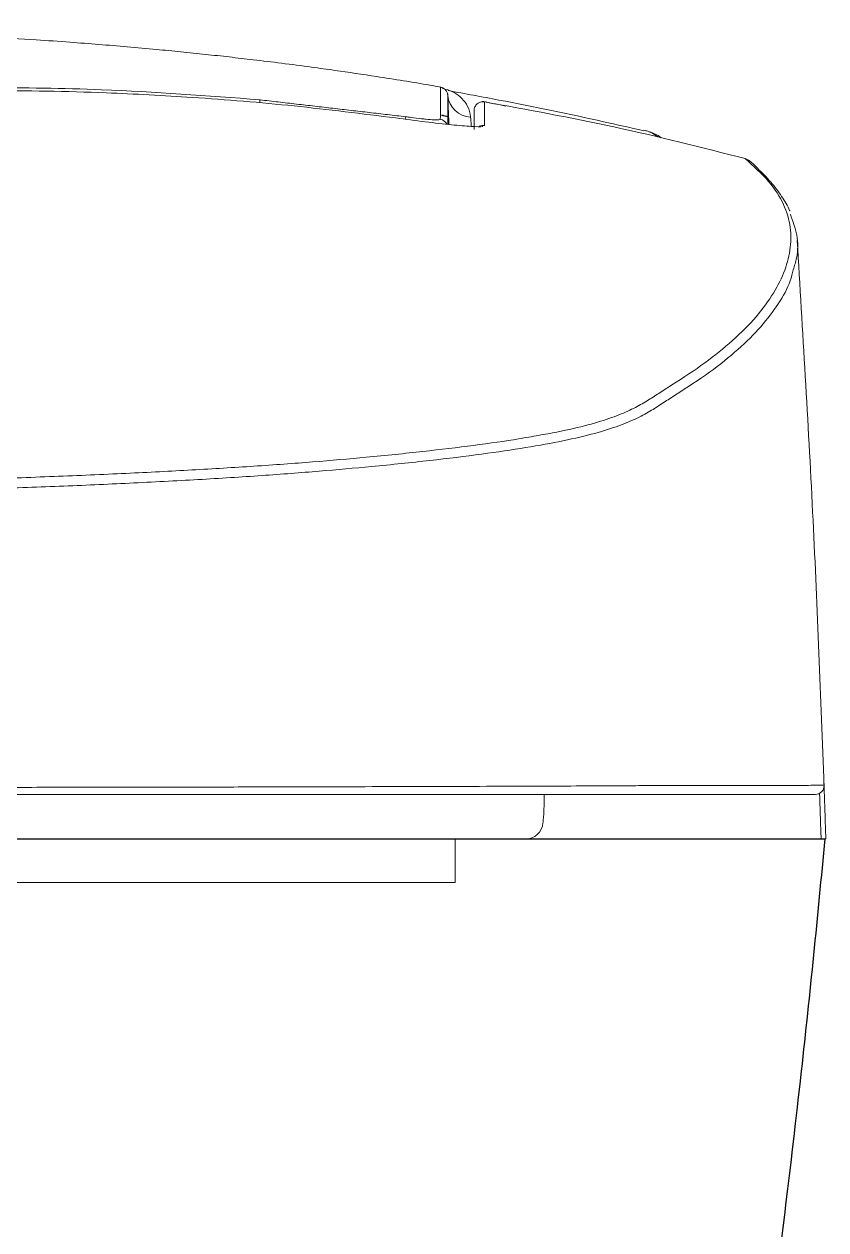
# Model space of a CAD drawing. Extents: x 3571 to 9666, y -561 to 1991.
# Drawn here: x 5236.3 to 5326.9, y 146.2 to 282.5 of the extents above; entities that cross this region are included whole.
import ezdxf

# ---------------------------------------------------------------- set-up
doc = ezdxf.new("R2010")
doc.units = 0
doc.header["$LTSCALE"] = 20
doc.header["$MEASUREMENT"] = 0
doc.layers.get('0').update_dxf_attribs({"linetype": 'CONTINUOUS'})
doc.layers.add('00_COMPONENTS', color=7, linetype='CONTINUOUS')
doc.layers.add('1', color=7, linetype='CONTINUOUS')

msp = doc.modelspace()

# ---------------------------------------------------------------- linework, layer by layer
at = {"color": 7, "linetype": 'Continuous', "lineweight": 15}
for p, q in [((5287.14, 271.42), (5287.14, 271.13)), ((5287.14, 270.95), (5287.14, 270.62)), ((5223.26, 190.37), (5249.57, 190.37)), ((5249.57, 190.37), (5262.86, 190.37)), ((5262.86, 190.37), (5283.9, 190.37)), ((5283.9, 190.37), (5292.94, 190.37)), ((5284.99, 190.37), (5284.99, 189.46)), ((5247.64, 185.46), (5231.71, 185.46)), ((5247.64, 185.46), (5231.71, 185.46)), ((5249.63, 185.46), (5247.64, 185.46)), ((5249.63, 185.46), (5247.64, 185.46))]:
    msp.add_line(p, q, dxfattribs=at)
msp.add_line((5208.64, 190.41), (5326.83, 190.41))
at = {"color": 7, "linetype": 'Continuous', "lineweight": 15, "flags": 128}
msp.add_lwpolyline([(5262.91, 273.63), (5262.92, 273.73), (5262.92, 273.83), (5262.93, 273.91), (5262.94, 273.96), (5262.94, 273.98)], dxfattribs=at)
at = {"color": 7, "linetype": 'Continuous', "lineweight": 15}
for centre, radius, start, end in [((5286.9, 274.75), 2.74, 185.5578, 266.9558), ((5281.18, 271.52), 1.85, 162.6265, 171.543), ((5283.17, 270.78), 1, 26.103, 81.4097), ((5288.14, 270.08), 1, 80.5212, 114.9383), ((5325.72, 196.41), 1, 270, 1.954), ((5292.94, 192.37), 2, 270, 355)]:
    msp.add_arc(centre, radius, start, end, dxfattribs=at)
for points, knots in [([(5283.36, 275.43), (5282.95, 275.5), (5280.57, 275.92), (5276.55, 276.56), (5272.07, 277.22), (5268.51, 277.72), (5265.43, 278.12), (5262.31, 278.5), (5259.48, 278.83), (5256.76, 279.13), (5254, 279.42), (5251.03, 279.7), (5247.95, 279.98), (5244.69, 280.25), (5241.25, 280.52), (5235.38, 280.93), (5227.3, 281.39), (5217.3, 281.81), (5207.84, 282.09), (5200.53, 282.23), (5195.14, 282.29), (5191.16, 282.32), (5186.41, 282.36), (5180.74, 282.39), (5174.16, 282.43), (5166.64, 282.46), (5158.21, 282.5), (5148.84, 282.52), (5138.55, 282.54), (5131.38, 282.55), (5127.64, 282.55)], [0, 0, 0, 0, 0.007942, 0.047278, 0.078077, 0.09541, 0.117873, 0.138922, 0.157097, 0.174981, 0.193535, 0.211422, 0.233444, 0.254725, 0.276456, 0.30182, 0.371991, 0.43612, 0.496896, 0.553414, 0.574736, 0.598799, 0.628672, 0.664319, 0.705767, 0.753009, 0.806051, 0.864895, 0.929545, 1, 1, 1, 1]), ([(5231.88, 275.38), (5236.26, 275.34), (5246.63, 275.24), (5256.97, 274.44), (5262.94, 273.98)], [0, 0, 0, 0, 0.422709, 1, 1, 1, 1]), ([(5278.28, 271.93), (5274.46, 272.41), (5266.81, 273.37), (5255.88, 274.27), (5244.3, 274.88), (5236.56, 275.03), (5232.08, 275.03), (5232.08, 275.03)], [0, 0, 0, 0, 0.249434, 0.498868, 0.709758, 0.999999, 1, 1, 1, 1]), ([(5283.32, 271.77), (5283.33, 272.24), (5283.33, 273.18), (5283.33, 274.47), (5283.33, 275.29), (5283.34, 275.34), (5283.34, 275.36)], [0, 0, 0, 0, 0.266633, 0.533274, 0.800167, 1, 1, 1, 1]), ([(5284.12, 274.74), (5284.12, 274.74), (5284.12, 274.76), (5284.08, 274.86), (5283.97, 275.05), (5283.76, 275.26), (5283.53, 275.39), (5283.38, 275.4), (5283.35, 275.4)], [0, 0, 0, 0, 0.011685, 0.240434, 0.434276, 0.666372, 0.929552, 1, 1, 1, 1]), ([(5283.58, 275.25), (5283.66, 275.24), (5284.48, 275.1), (5285.55, 274.49), (5286.46, 273.27), (5286.72, 272.48), (5286.75, 272.03), (5286.75, 272.02)], [0, 0, 0, 0, 0.05726, 0.534701, 0.760403, 0.991516, 1, 1, 1, 1]), ([(5284.16, 274.6), (5284.16, 274.6), (5284.16, 274.62), (5284.14, 274.7), (5284.12, 274.74)], [0, 0, 0, 0, 0.4287616, 1, 1, 1, 1]), ([(5284.17, 274.48), (5284.17, 274.49), (5284.17, 274.54), (5284.15, 274.56), (5284.13, 274.59)], [0, 0, 0, 0, 0.098963, 1, 1, 1, 1]), ([(5284.29, 271.19), (5284.26, 272), (5284.22, 273.22), (5284.18, 274.17), (5284.17, 274.48)], [0, 0, 0, 0, 0.662668, 1, 1, 1, 1]), ([(5284.17, 274.46), (5284.17, 274.4), (5284.17, 274.28), (5284.17, 273.48), (5284.17, 272.35), (5284.17, 271.54), (5284.17, 271.21)], [0, 0, 0, 0, 0.2392086, 0.499042, 0.7902874, 1, 1, 1, 1]), ([(5306.31, 270.49), (5304.81, 270.83), (5299.37, 272.07), (5292.01, 273.61), (5286.13, 274.67), (5284.22, 275.02)], [0, 0, 0, 0, 0.205624, 0.741545, 1, 1, 1, 1]), ([(5288.31, 273.75), (5288.24, 273.76), (5288.1, 273.78), (5287.88, 273.74), (5287.68, 273.66), (5287.49, 273.54), (5287.34, 273.38), (5287.23, 273.19), (5287.16, 272.99), (5287.15, 272.84), (5287.14, 272.77)], [0, 0, 0, 0, 0.124997, 0.249998, 0.374999, 0.499999, 0.625, 0.75, 0.875002, 1, 1, 1, 1]), ([(5288.31, 273.75), (5288.31, 273.72), (5288.31, 273.58), (5288.31, 272.86), (5288.31, 271.91), (5288.31, 271.15), (5288.31, 271.06)], [0, 0, 0, 0, 0.043576, 0.2178821, 0.9151174, 1, 1, 1, 1]), ([(5317.81, 267.33), (5312.87, 268.59), (5303.11, 271.06), (5293.2, 272.87), (5288.31, 273.75)], [0, 0, 0, 0, 0.506813, 1, 1, 1, 1]), ([(5288.13, 270.99), (5288.11, 270.98), (5287.99, 270.92), (5286.92, 270.95), (5284.7, 271.14), (5281.67, 271.48), (5279.41, 271.78), (5278.28, 271.93)], [0, 0, 0, 0, 0.037283, 0.274704, 0.51511, 0.757528, 1, 1, 1, 1]), ([(5279.42, 272.07), (5279.61, 272.04), (5280.22, 271.96), (5281.01, 271.86), (5281.91, 271.77), (5282.66, 271.71), (5283.22, 271.7), (5283.29, 271.75), (5283.32, 271.77)], [0, 0, 0, 0, 0.088936, 0.294885, 0.384871, 0.593716, 0.801801, 1, 1, 1, 1]), ([(5283.62, 272.2), (5283.62, 272.2), (5283.57, 272.21), (5283.52, 272.22), (5283.48, 272.23)], [0, 0, 0, 0, 0.065025, 1, 1, 1, 1]), ([(5286.75, 272.02), (5286.77, 271.75), (5286.8, 271.44), (5286.83, 271.03), (5286.83, 270.97)], [0, 0, 0, 0, 0.850964, 1, 1, 1, 1]), ([(5287.14, 270.97), (5287.14, 271.15), (5287.14, 271.83), (5287.14, 272.37), (5287.14, 272.77)], [0, 0, 0, 0, 0.275399, 1, 1, 1, 1]), ([(5308.28, 269.69), (5308.27, 269.7), (5307.87, 270.03), (5307.21, 270.34), (5306.54, 270.49), (5306.32, 270.54)], [0, 0, 0, 0, 0.013904, 0.683724, 1, 1, 1, 1]), ([(5307.93, 269.78), (5307.7, 269.95), (5307.18, 270.34), (5306.64, 270.47), (5306.32, 270.54)], [0, 0, 0, 0, 0.429152, 1, 1, 1, 1]), ([(5294.43, 236.03), (5295.14, 236.15), (5297.35, 236.54), (5300.13, 237.21), (5302.81, 238.03), (5304.81, 238.87), (5306.39, 239.72), (5307.7, 240.57), (5309.9, 241.97), (5312.92, 243.92), (5316.15, 246.48), (5318.85, 249.11), (5320.87, 251.77), (5322.25, 254.39), (5322.97, 256.98), (5323.02, 259.56), (5322.26, 262.16), (5320.65, 264.75), (5318.76, 266.47), (5317.81, 267.33)], [0, 0, 0, 0, 0.012487, 0.039461, 0.066458, 0.093551, 0.120724, 0.147911, 0.175011, 0.25491, 0.33481, 0.420656, 0.506502, 0.588579, 0.670662, 0.752737, 0.835155, 0.917586, 1, 1, 1, 1]), ([(5318.14, 267.16), (5318.12, 267.18), (5318.03, 267.26), (5317.91, 267.3), (5317.81, 267.33)], [0, 0, 0, 0, 0.1776977, 1, 1, 1, 1]), ([(5322.84, 261.39), (5322.84, 261.41), (5322.63, 261.98), (5321.94, 263.07), (5320.75, 264.7), (5319.52, 265.9), (5318.73, 266.75), (5318.27, 267.08), (5318.14, 267.17)], [0, 0, 0, 0, 0.009535, 0.284427, 0.563252, 0.847104, 0.956265, 1, 1, 1, 1]), ([(5322.91, 261.05), (5323.19, 260.26), (5323.79, 258.61), (5323.78, 256.52), (5323.37, 255.21), (5323.24, 254.77)], [0, 0, 0, 0, 0.374555, 0.788203, 1, 1, 1, 1]), ([(5326.69, 197.31), (5326.31, 207.33), (5325.53, 227.59), (5324.3, 247.83), (5323.68, 258.07)], [0, 0, 0, 0, 0.49442, 1, 1, 1, 1]), ([(5323.24, 254.77), (5323.13, 254.35), (5322.82, 253.06), (5321.61, 250.91), (5319.68, 248.32), (5317.07, 245.75), (5313.89, 243.17), (5310.8, 241.18), (5308.57, 239.74), (5307.24, 238.86), (5305.66, 237.99), (5303.63, 237.12), (5300.93, 236.25), (5297.43, 235.43), (5293.09, 234.64), (5288.07, 233.9), (5282.24, 233.18), (5276.07, 232.54), (5269.71, 231.97), (5263.16, 231.47), (5255.99, 231.02), (5248.32, 230.62), (5240.29, 230.26), (5231.87, 229.96), (5223.06, 229.72), (5212.32, 229.5), (5199.81, 229.32), (5185.6, 229.16), (5168.84, 229.01), (5149.52, 228.89), (5134.94, 228.88), (5127.64, 228.87)], [0, 0, 0, 0, 0.036728, 0.111979, 0.186866, 0.261753, 0.336639, 0.411526, 0.436808, 0.462172, 0.487524, 0.512799, 0.537984, 0.563146, 0.586664, 0.610182, 0.634254, 0.658326, 0.677842, 0.697356, 0.717436, 0.737516, 0.75704, 0.776564, 0.796667, 0.816771, 0.847079, 0.877415, 0.907747, 0.953873, 1, 1, 1, 1]), ([(5127.64, 230), (5134.83, 230.01), (5149.2, 230.02), (5168.35, 230.14), (5185.12, 230.29), (5199.48, 230.45), (5212, 230.63), (5222.57, 230.84), (5231.25, 231.08), (5239.7, 231.37), (5247.77, 231.72), (5255.32, 232.11), (5262.39, 232.54), (5268.98, 233.02), (5275.37, 233.58), (5281.47, 234.2), (5287.22, 234.9), (5291.57, 235.51), (5293.7, 235.9), (5294.43, 236.03)], [0, 0, 0, 0, 0.107291, 0.214582, 0.286984, 0.359396, 0.431739, 0.47753, 0.523321, 0.570471, 0.61762, 0.663372, 0.709124, 0.756225, 0.803332, 0.858576, 0.91382, 0.970357, 1, 1, 1, 1]), ([(5127.64, 196.2), (5134.67, 196.2), (5148.72, 196.2), (5169.76, 196.2), (5190.65, 196.2), (5207.75, 196.2), (5220.99, 196.2), (5230.37, 196.21), (5239.42, 196.22), (5248.05, 196.23), (5256.2, 196.25), (5263.82, 196.26), (5270.86, 196.28), (5277.84, 196.3), (5284.59, 196.32), (5290.99, 196.34), (5296.44, 196.36), (5300.91, 196.38), (5304.26, 196.4), (5306.7, 196.41), (5308.58, 196.43), (5310.75, 196.43), (5313.29, 196.43), (5316.87, 196.44), (5320.64, 196.44), (5322.92, 196.44), (5324.12, 196.44), (5324.89, 196.44), (5325.81, 196.45), (5326.52, 196.45), (5326.65, 196.45), (5326.72, 196.45)], [0, 0, 0, 0, 0.040743, 0.081547, 0.122341, 0.163071, 0.182332, 0.201668, 0.221003, 0.240264, 0.259517, 0.278843, 0.298172, 0.31743, 0.341976, 0.366609, 0.391247, 0.4158, 0.439338, 0.46292, 0.486551, 0.510156, 0.557883, 0.605612, 0.701889, 0.798166, 0.805176, 0.833213, 0.889296, 0.945378, 1, 1, 1, 1]), ([(5326.72, 196.45), (5326.72, 196.49), (5326.72, 196.56), (5326.7, 197.12), (5326.7, 197.31)], [0, 0, 0, 0, 0.6490539, 1, 1, 1, 1]), ([(5325.72, 195.41), (5325.54, 195.41), (5325.18, 195.41), (5322.99, 195.41), (5319.68, 195.41), (5315.96, 195.41), (5312.42, 195.41), (5309.88, 195.41), (5307.72, 195.41), (5305.83, 195.41), (5303.37, 195.41), (5300, 195.41), (5295.6, 195.41), (5290.25, 195.41), (5283.86, 195.41), (5277.11, 195.41), (5270.23, 195.41), (5263.32, 195.41), (5255.73, 195.41), (5247.6, 195.41), (5239.09, 195.41), (5230.19, 195.41), (5220.85, 195.41), (5207.62, 195.41), (5190.61, 195.41), (5169.81, 195.41), (5148.8, 195.41), (5134.7, 195.41), (5127.64, 195.41)], [0, 0, 0, 0, 0.101134, 0.202335, 0.29779, 0.393246, 0.441137, 0.489028, 0.513121, 0.537241, 0.56131, 0.585332, 0.609499, 0.633663, 0.658512, 0.683362, 0.702261, 0.721157, 0.740632, 0.760106, 0.778999, 0.797892, 0.817381, 0.83687, 0.877401, 0.917939, 0.95897, 1, 1, 1, 1]), ([(5326.39, 190.41), (5326.38, 190.57), (5326.33, 192.29), (5326.27, 194), (5326.22, 195.57)], [0, 0, 0, 0, 0.090134, 1, 1, 1, 1]), ([(5326.39, 190.41), (5322.57, 190.41), (5314.91, 190.41), (5303.78, 190.41), (5296.41, 190.41), (5293.16, 190.41)], [0, 0, 0, 0, 0.357291, 0.716635, 1, 1, 1, 1]), ([(5326.92, 190.41), (5326.92, 190.41), (5326.91, 190.41), (5326.86, 190.41), (5326.83, 190.41), (5326.69, 190.41), (5326.55, 190.41), (5326.39, 190.41)], [0, 0, 0, 0, 0.25, 0.25, 0.5, 0.5, 1, 1, 1, 1]), ([(5284.99, 189.46), (5284.99, 189.2), (5284.99, 188.48), (5284.99, 187.36), (5284.99, 186.64), (5284.99, 185.57), (5284.99, 185.46)], [0, 0, 0, 0, 0.1480116, 0.4035975, 0.6655903, 0.6970561, 0.6970561, 0.6970561, 0.6970561]), ([(5284.99, 185.46), (5278.6, 185.46), (5274.77, 185.46), (5267.9, 185.46), (5258.78, 185.46), (5252.68, 185.46), (5249.63, 185.46)], [0.0273762, 0.0273762, 0.0273762, 0.0273762, 0.1090216, 0.4061717, 0.7033183, 1, 1, 1, 1]), ([(5280.24, 185.46), (5279.14, 185.46), (5275.06, 185.46), (5267.9, 185.46), (5258.78, 185.46), (5252.68, 185.46), (5249.63, 185.46)], [0, 0, 0, 0, 0.1090142, 0.4061668, 0.7033159, 1, 1, 1, 1])]:
    msp.add_open_spline(points, degree=3, knots=knots, dxfattribs=at)
for points, degree in [([(5283.34, 275.36), (5283.34, 275.37)], 1), ([(5262.94, 273.98), (5279.42, 272.07)], 1), ([(5290.75, 273.28), (5288.08, 273.81)], 1), ([(5283.64, 272.24), (5283.49, 272.27)], 1), ([(5284.17, 272.09), (5283.62, 272.2)], 1), ([(5283.63, 272.17), (5283.62, 272.2)], 1), ([(5326.69, 197.3), (5326.92, 190.41)], 1), ([(5295.04, 193.37), (5295.07, 195.41)], 1), ([(5294.93, 192.2), (5295.04, 193.37)], 1), ([(5284.99, 189.46), (5284.99, 189.76), (5284.99, 190.07), (5284.99, 190.37)], 3)]:
    msp.add_open_spline(points, degree=degree, dxfattribs=at)
at = {"layer": '00_COMPONENTS', "color": 7, "linetype": 'Continuous', "lineweight": 0}
msp.add_line((5322.88, 190.41), (5127.64, 190.41), dxfattribs=at)
at = {"layer": '1', "color": 7, "linetype": 'Continuous'}
msp.add_open_spline([(5274.32, -189.59), (5275.37, -180.32), (5277.45, -162.58), (5280.62, -136.99), (5283.7, -113.4), (5286.66, -91.63), (5289.42, -71.97), (5291.92, -54.76), (5294.09, -40.08), (5295.8, -28.73), (5297.22, -19.36), (5298.59, -10.41), (5300.28, 0.6), (5302.35, 13.9), (5304.77, 29.31), (5307.34, 45.71), (5310.03, 62.79), (5312.75, 80.35), (5315.61, 99.18), (5318.54, 119.36), (5321.48, 141.15), (5324.35, 164.97), (5326.03, 181.64), (5326.83, 190.41)], degree=3, knots=[0, 0, 0, 0, 0.073031, 0.139507, 0.20039, 0.25651, 0.307393, 0.35099, 0.388028, 0.419192, 0.437187, 0.459024, 0.487343, 0.52183, 0.562121, 0.607857, 0.651174, 0.698191, 0.74896, 0.803744, 0.863102, 0.928007, 1, 1, 1, 1], dxfattribs=at)

doc.saveas('drawing.dxf')
